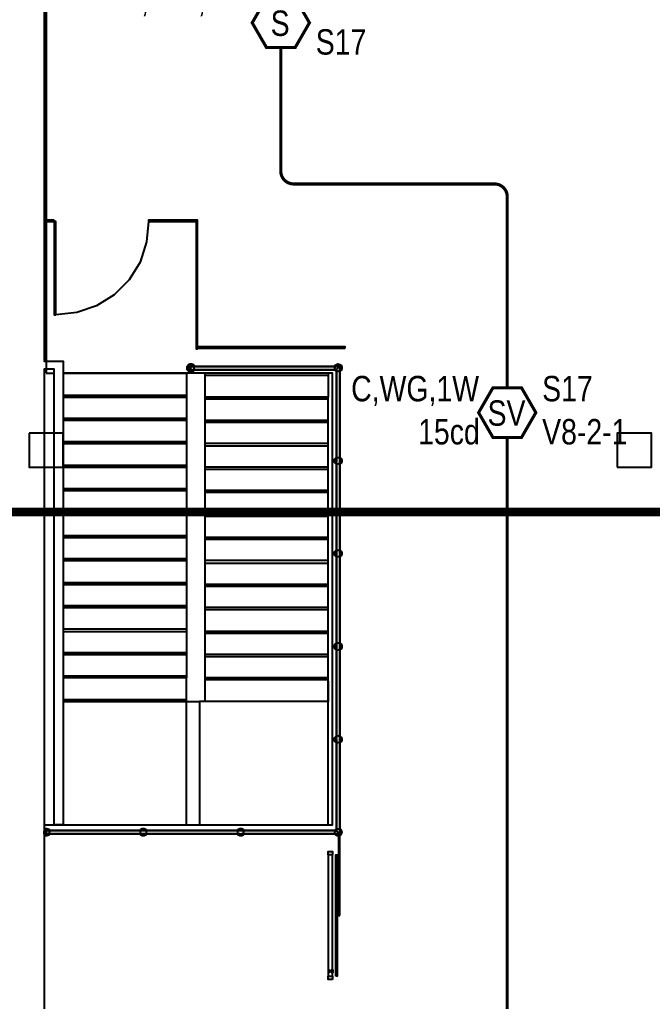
# Model space of a CAD drawing. Header units: inches. Extents: x 9349 to 17082, y 17684 to 25415.
# Drawn here: x 11997.5 to 12295.9, y 20846.1 to 21309.3 of the extents above; entities that cross this region are included whole.
import ezdxf
from ezdxf.enums import TextEntityAlignment as Align

# ---------------------------------------------------------------- set-up
doc = ezdxf.new("R2010")
doc.units = ezdxf.units.IN
doc.header["$LTSCALE"] = 0.25
doc.header["$MEASUREMENT"] = 0
for name, color, linetype in [('BACKGROUND', 8, 'Continuous'), ('CONDUIT', 6, 'Continuous'), ('SPEAKER', 1, 'Continuous'), ('SPEAKER STROBE', 1, 'Continuous')]:
    doc.layers.add(name, color=color, linetype=linetype)
doc.styles.add('Arial', font='arial.ttf', dxfattribs={"width": 0.8})

# ---------------------------------------------------------------- blocks, each defined once
blk = doc.blocks.new('GC-S7')
at = {"layer": 'SPEAKER', "const_width": 1.46}
blk.add_lwpolyline([(13.83, 0.21), (7.08, 11.9), (-6.42, 11.9), (-13.17, 0.21), (-6.42, -11.49), (7.08, -11.49)], close=True, dxfattribs=at)
at = {"layer": 'SPEAKER', "style": 'Arial', "width": 0.8}
blk.add_text('S', height=12, dxfattribs=at).set_placement((0, 0), align=Align.MIDDLE)
for tag, p in [('C', (-14.98, 11.52)), ('1/2W', (-14.65, -8.82))]:
    blk.add_attdef(tag, text='', height=12, dxfattribs=at).set_placement(p, align=Align.MIDDLE_RIGHT)
blk.add_attdef('Speaker_Circuit', text='', height=12, dxfattribs=at).set_placement((16.8, -8.82), align=Align.MIDDLE_LEFT)
blk = doc.blocks.new('GC-S7VM')
at = {"layer": 'SPEAKER STROBE', "const_width": 1.46}
blk.add_lwpolyline([(13.83, 0.21), (7.08, 11.9), (-6.42, 11.9), (-13.17, 0.21), (-6.42, -11.49), (7.08, -11.49)], close=True, dxfattribs=at)
at = {"layer": 'SPEAKER STROBE', "style": 'Arial', "width": 0.8}
blk.add_text('SV', height=12, dxfattribs=at).set_placement((0, 0), align=Align.MIDDLE)
for tag, p in [('C', (-12.95, 11.52)), ('CANDELA', (-12.62, -8.82)), ('1/2W', (-12.62, -29.16))]:
    blk.add_attdef(tag, text='', height=12, dxfattribs=at).set_placement(p, align=Align.MIDDLE_RIGHT)
for tag, p in [('Speaker_Circuit', (16.8, 11.52)), ('Visual_Circuit', (16.8, -8.82))]:
    blk.add_attdef(tag, text='', height=12, dxfattribs=at).set_placement(p, align=Align.MIDDLE_LEFT)

msp = doc.modelspace()

# ---------------------------------------------------------------- linework, layer by layer
at = {"lineweight": 0, "const_width": 4}
msp.add_lwpolyline([(11049.85, 20438.91), (11049.85, 21076.96), (14072.91, 21076.96), (14072.91, 18895.92)], dxfattribs=at)
at = {"layer": 'BACKGROUND', "ltscale": 1.82}
msp.add_lwpolyline([(11631.72, 22097.39), (12010.04, 22097.39), (12010.04, 21142.42)], dxfattribs=at)
at = {"layer": 'BACKGROUND'}
for points in [[(12009.07, 21398.28), (12009.07, 21148.21), (12013.89, 21148.21), (12018.07, 21148.21), (12018.07, 20929.32), (12076.25, 20929.32), (12076.25, 20987.5), (12082.36, 20987.5), (12082.36, 20929.32), (12143.11, 20929.32), (12143.11, 20997.14), (12143.11, 20998.75), (12143.11, 21009.67), (12143.11, 21020.6), (12143.11, 21031.85), (12143.11, 21042.78), (12143.11, 21054.03), (12143.11, 21064.96), (12143.11, 21075.89), (12143.11, 21087.14), (12143.11, 21098.07), (12143.11, 21109.32), (12143.11, 21120.25), (12143.11, 21131.17)], [(12013.89, 21214.1), (12013.89, 21170.07), (12014.54, 21170.07)], [(12014.54, 21170.07), (12014.54, 21214.1)], [(12058.25, 21214.1), (12057.29, 21204.46)], [(12057.29, 21204.46), (12054.39, 21194.82)], [(12054.39, 21194.82), (12049.25, 21186.46)], [(12049.25, 21186.46), (12042.18, 21179.39)], [(12042.18, 21179.39), (12033.82, 21174.25)], [(12033.82, 21174.25), (12024.5, 21171.03)], [(12024.5, 21171.03), (12014.54, 21170.07)], [(12080.11, 21144.03), (12079.47, 21143.39), (12078.82, 21143.07), (12077.86, 21143.07), (12077.22, 21143.39), (12076.57, 21144.03), (12076.57, 21145), (12076.57, 21145.64), (12077.22, 21146.6), (12077.86, 21146.92), (12078.82, 21146.92), (12079.47, 21146.6), (12080.11, 21145.64)], [(12079.79, 21145.96), (12078.82, 21146.28), (12078.18, 21146.6), (12077.22, 21146.28), (12076.89, 21145.32), (12076.89, 21145), (12076.89, 21144.03), (12077.54, 21143.71), (12078.5, 21143.39), (12079.47, 21143.71), (12079.79, 21144.67), (12079.79, 21145), (12079.79, 21145.96), (12078.82, 21146.28), (12078.18, 21146.6), (12077.22, 21146.28), (12076.89, 21145.32), (12076.89, 21145), (12076.89, 21144.03), (12077.54, 21143.71), (12078.5, 21143.39), (12079.47, 21143.71), (12079.47, 21144.35)], [(12146, 21145.64), (12146.32, 21146.28), (12146.97, 21146.6), (12147.61, 21146.92), (12148.57, 21146.6), (12149.22, 21146.28), (12149.54, 21145.32), (12149.54, 21144.67), (12149.22, 21143.71), (12148.57, 21143.39)], [(12146.32, 21145.64), (12146.97, 21146.28), (12146.32, 21145.64), (12146, 21144.67), (12146.64, 21144.03), (12146.97, 21143.71)], [(12146.64, 21144.03), (12147.29, 21143.39), (12147.61, 21143.39), (12148.57, 21143.71), (12149.22, 21144.35), (12149.22, 21145.32), (12148.89, 21145.96), (12148.25, 21146.6), (12147.61, 21146.6), (12146.97, 21146.28), (12147.61, 21146.6), (12148.25, 21146.6), (12148.89, 21145.96), (12149.22, 21145.32), (12149.22, 21144.35), (12148.57, 21143.71)], [(12009.07, 20929.32), (12145.04, 20929.32), (12145.04, 21142.42), (12018.07, 21142.42), (12018.07, 21131.17), (12018.07, 21120.25), (12018.07, 21109.32), (12018.07, 21098.07), (12018.07, 21087.14), (12018.07, 21075.89), (12018.07, 21064.96), (12018.07, 21054.03), (12018.07, 21042.78), (12018.07, 21031.85), (12018.07, 21020.6), (12018.07, 21009.67), (12018.07, 20998.75), (12018.07, 20987.5), (12018.07, 20978.17), (12018.07, 20929.32), (12013.89, 20929.32), (12013.89, 21144.35), (12009.07, 21144.35), (12009.07, 20803.64)], [(12010.04, 21142.42), (12013.89, 21142.42)], [(12018.07, 21142.42), (12076.25, 21142.42), (12076.25, 21131.17), (12076.25, 21120.25), (12076.25, 21109.32), (12076.25, 21098.07), (12076.25, 21087.14), (12076.25, 21075.89), (12076.25, 21064.96), (12076.25, 21054.03), (12076.25, 21042.78), (12076.25, 21031.85), (12076.25, 21020.6), (12076.25, 21009.67), (12076.25, 20998.75), (12018.07, 20998.75)], [(12077.86, 21145.64), (12077.54, 21145.64), (12077.22, 21145), (12077.54, 21144.67), (12077.22, 21145), (12077.54, 21145.64), (12077.86, 21145.64), (12078.18, 21145.96), (12078.5, 21145.96), (12077.86, 21145.96), (12078.5, 21145.96), (12078.82, 21145.96), (12078.5, 21145.96), (12078.82, 21145.64), (12078.5, 21145.96), (12078.18, 21145.96), (12077.86, 21145.64), (12077.54, 21145.64), (12077.22, 21145), (12077.54, 21144.67), (12077.22, 21145), (12077.54, 21145.64), (12077.22, 21145.32), (12077.22, 21145), (12077.54, 21145.64), (12077.86, 21145.64), (12078.18, 21145.96), (12078.5, 21145.96), (12078.82, 21145.64), (12078.5, 21145.96), (12078.18, 21145.96), (12077.86, 21145.64), (12077.54, 21145.64), (12077.22, 21145), (12077.54, 21144.67), (12077.22, 21145), (12077.22, 21144.67), (12077.54, 21144.35), (12077.54, 21144.03)], [(12078.82, 21145.96), (12078.5, 21145.96), (12077.86, 21145.96), (12078.5, 21145.96), (12078.82, 21145.64), (12078.5, 21145.96), (12078.18, 21145.96), (12077.86, 21145.64), (12077.54, 21145.64), (12077.22, 21145), (12077.54, 21145.64), (12077.22, 21145), (12077.22, 21144.67)], [(12077.54, 21144.67), (12077.22, 21145)], [(12077.54, 21144.67), (12077.22, 21145)], [(12077.54, 21144.67), (12077.22, 21145)], [(12077.54, 21145.64), (12077.86, 21145.64), (12078.18, 21145.96), (12078.5, 21145.96), (12078.82, 21145.64), (12078.5, 21145.96)], [(12077.54, 21145.64), (12077.86, 21145.64)], [(12077.54, 21145.64), (12077.86, 21145.64)], [(12077.54, 21144.35), (12077.86, 21144.03)], [(12077.54, 21144.35), (12077.54, 21144.35)], [(12077.54, 21144.35), (12077.86, 21144.03)], [(12077.86, 21144.35), (12077.54, 21144.35)], [(12077.86, 21144.35), (12077.54, 21144.35)], [(12077.86, 21144.35), (12077.54, 21144.35)], [(12077.86, 21144.35), (12077.54, 21144.35)], [(12077.86, 21144.35), (12077.54, 21144.35)], [(12077.86, 21144.35), (12077.54, 21144.35)], [(12077.86, 21144.35), (12077.54, 21144.35)], [(12077.86, 21144.35), (12077.54, 21144.35)], [(12077.86, 21144.35), (12077.54, 21144.35)], [(12077.86, 21144.03), (12078.18, 21144.03)], [(12078.18, 21144.03), (12077.86, 21144.03)], [(12078.18, 21144.03), (12077.86, 21144.03)], [(12078.18, 21144.03), (12077.86, 21144.03)], [(12078.18, 21144.03), (12077.86, 21144.03)], [(12078.18, 21144.03), (12077.86, 21144.03)], [(12078.18, 21145.64), (12078.18, 21145.32), (12078.18, 21145.64), (12078.18, 21145.32), (12078.18, 21145.64), (12078.18, 21145.32), (12078.18, 21145), (12078.18, 21144.67), (12078.18, 21144.35), (12078.18, 21144.03), (12078.5, 21144.03), (12078.82, 21144.03), (12078.18, 21143.71)], [(12146.97, 21145.64), (12078.82, 21145.64), (12078.18, 21145.64), (12078.18, 21145.32), (12078.18, 21145), (12078.18, 21144.67), (12078.18, 21144.35), (12078.18, 21144.67), (12078.18, 21145), (12078.18, 21145.32), (12078.18, 21145), (12078.18, 21144.67), (12078.18, 21144.35), (12078.18, 21144.67), (12078.18, 21145), (12078.18, 21145.32), (12078.18, 21145), (12078.18, 21144.67), (12078.18, 21144.35)], [(12078.18, 21145.64), (12078.18, 21145.64)], [(12078.18, 21145.64), (12078.18, 21145.64)], [(12078.18, 21145.64), (12078.18, 21145.64)], [(12078.18, 21145.32), (12078.18, 21145.32)], [(12078.18, 21145.32), (12078.18, 21145.32)], [(12078.18, 21145.32), (12078.18, 21145.32)], [(12078.18, 21145.32), (12078.18, 21145.32)], [(12078.18, 21145.32), (12078.18, 21145.32)], [(12078.18, 21145.32), (12078.18, 21145.32)], [(12078.18, 21144.67), (12078.18, 21144.67)], [(12078.18, 21144.67), (12078.18, 21144.67)], [(12078.18, 21144.67), (12078.18, 21144.67)], [(12078.18, 21144.67), (12078.18, 21144.67)], [(12078.18, 21144.67), (12078.18, 21144.67)], [(12078.18, 21144.67), (12078.18, 21144.67)], [(12078.18, 21144.35), (12078.18, 21144.35)], [(12078.18, 21144.35), (12078.18, 21144.35)], [(12078.18, 21144.03), (12078.82, 21144.03)], [(12078.18, 21144.03), (12078.82, 21144.03)], [(12078.5, 21144.03), (12078.18, 21144.03)], [(12078.5, 21144.03), (12078.18, 21144.03)], [(12078.5, 21144.03), (12078.18, 21144.03)], [(12078.5, 21144.03), (12078.18, 21144.03)], [(12078.5, 21144.03), (12078.18, 21144.03)], [(12078.82, 21144.03), (12078.5, 21144.03)], [(12078.82, 21144.03), (12078.5, 21144.03)], [(12078.82, 21144.03), (12078.5, 21144.03)], [(12078.82, 21144.03), (12078.5, 21144.03)], [(12078.82, 21144.03), (12078.5, 21144.03)], [(12079.14, 21144.03), (12146.64, 21144.03), (12146.32, 21144.35)], [(12145.04, 20929.32), (12145.04, 20997.14), (12145.04, 21142.42), (12143.11, 21142.42), (12143.11, 21131.17), (12084.93, 21131.17)], [(12143.11, 21142.42), (12084.93, 21142.42), (12084.93, 21131.17), (12084.93, 21120.25), (12143.11, 21120.25)], [(12146.97, 21143.39), (12146.32, 21143.71), (12146, 21144.35)], [(12146.97, 21144.03), (12146.97, 21101.6), (12146.97, 21100.96), (12146.97, 21100.64), (12146.64, 21100.96), (12146.64, 21101.6), (12146.97, 21101.6), (12146.64, 21101.6), (12146.64, 21100.96), (12146.97, 21100.64), (12146.64, 21100.96), (12146.64, 21101.6), (12146.97, 21101.6), (12146.64, 21101.6), (12146.64, 21100.96), (12146.97, 21100.64)], [(12147.29, 21145.96), (12146.97, 21145.96)], [(12147.29, 21145.96), (12146.97, 21145.96)], [(12147.29, 21144.67), (12146.97, 21144.35)], [(12146.97, 21144.35), (12146.97, 21144.35)], [(12146.97, 21144.35), (12146.97, 21144.35)], [(12147.61, 21145.96), (12147.29, 21145.96)], [(12147.61, 21145.96), (12147.29, 21145.96)], [(12147.61, 21145.96), (12147.29, 21145.96)], [(12147.29, 21145.96), (12147.61, 21145.96)], [(12147.29, 21145.96), (12147.61, 21145.96)], [(12147.29, 21145.96), (12147.61, 21145.96)], [(12147.29, 21145.96), (12147.61, 21145.96)], [(12147.29, 21145.96), (12147.61, 21145.96)], [(12147.29, 21145.96), (12147.61, 21145.96)], [(12147.29, 21145.96), (12147.61, 21145.96)], [(12148.57, 21144.67), (12148.57, 21145.32), (12148.57, 21145.64), (12148.57, 21145.32), (12148.57, 21144.67), (12148.57, 21144.35), (12148.57, 21144.67), (12148.57, 21145.32), (12148.57, 21145.64), (12148.57, 21145.32), (12148.57, 21144.67), (12148.57, 21144.35), (12148.57, 21145.32), (12148.57, 21145.64), (12147.29, 21145.64)], [(12147.61, 21144.67), (12147.29, 21144.67)], [(12147.61, 21145.96), (12147.61, 21145.96)], [(12147.93, 21145.96), (12147.61, 21145.96)], [(12147.61, 21145.96), (12148.25, 21145.64)], [(12147.61, 21145.96), (12148.25, 21145.64)], [(12147.61, 21145.96), (12148.25, 21145.64)], [(12147.61, 21145.96), (12148.25, 21145.64)], [(12147.61, 21145.96), (12148.25, 21145.64)], [(12147.61, 21145.96), (12148.25, 21145.64)], [(12147.61, 21145.96), (12148.25, 21145.64)], [(12147.93, 21145.32), (12147.61, 21145)], [(12147.61, 21145), (12147.61, 21144.67)], [(12148.25, 21145.96), (12147.93, 21145.96)], [(12148.25, 21145.64), (12147.93, 21145.96)], [(12148.25, 21145.64), (12147.93, 21145.96)], [(12148.25, 21145.64), (12147.93, 21145.32)], [(12147.93, 21145.32), (12147.93, 21145.32)], [(12148.57, 21145.64), (12148.25, 21145.96)], [(12148.57, 21145.64), (12148.25, 21145.64)], [(12148.25, 21145.64), (12148.25, 21145.64)], [(12148.89, 21144.67), (12148.57, 21145.32), (12148.57, 21145.64), (12148.57, 21145.32), (12148.57, 21144.67), (12148.57, 21145.32), (12148.57, 21144.67), (12148.57, 21145.32), (12148.57, 21145.64), (12148.57, 21145.32), (12148.57, 21144.67), (12148.57, 21145.32), (12148.57, 21144.67), (12148.57, 21145.64), (12148.57, 21144.67), (12148.57, 21144.35), (12148.57, 21144.67), (12148.57, 21144.35), (12148.57, 21144.67), (12148.57, 21144.35)], [(12148.57, 21144.67), (12148.57, 21144.67)], [(12148.57, 21144.67), (12148.57, 21144.67)], [(12148.57, 21144.67), (12148.57, 21144.67)], [(12018.07, 21131.17), (12076.25, 21131.17)], [(12018.07, 21120.25), (12076.25, 21120.25)], [(12084.93, 21120.25), (12084.93, 21109.32), (12084.93, 21098.07), (12084.93, 21087.14), (12084.93, 21075.89), (12084.93, 21064.96), (12084.93, 21054.03), (12084.93, 21042.78), (12084.93, 21031.85), (12084.93, 21020.6), (12084.93, 21009.67), (12084.93, 20998.75), (12084.93, 20987.5)], [(12018.07, 21109.32), (12076.25, 21109.32)], [(12143.11, 21109.32), (12084.93, 21109.32)], [(12146.97, 21099.35), (12146.32, 21100), (12145.68, 21100.64), (12145.68, 21101.6), (12146.32, 21102.25), (12146.97, 21102.89)], [(12146.97, 21102.57), (12146.32, 21101.92), (12146, 21100.96), (12146.64, 21100), (12147.29, 21099.67), (12147.61, 21099.67), (12148.57, 21100), (12149.22, 21100.64), (12149.22, 21101.28), (12148.89, 21102.25), (12148.57, 21102.57)], [(12148.57, 21100), (12149.22, 21100.64), (12149.22, 21101.28), (12148.89, 21102.25), (12148.25, 21102.57), (12147.61, 21102.57), (12146.97, 21102.57), (12146.32, 21101.92), (12146, 21100.96), (12146.64, 21100), (12146.97, 21100)], [(12146.64, 21100.96), (12146.64, 21101.6)], [(12146.64, 21101.6), (12146.97, 21101.6)], [(12146.64, 21100.96), (12146.64, 21101.6)], [(12146.64, 21101.6), (12146.97, 21101.6)], [(12146.97, 21100.64), (12146.64, 21100.96)], [(12146.97, 21100.64), (12146.64, 21100.96)], [(12146.97, 21100.32), (12146.97, 21057.89), (12146.64, 21057.57), (12146.64, 21056.92), (12146.64, 21057.57), (12146.64, 21056.92), (12146.64, 21057.57), (12146.64, 21056.92), (12146.97, 21056.92), (12146.64, 21056.92), (12146.64, 21057.57), (12146.97, 21057.89), (12146.64, 21057.57), (12146.64, 21056.92), (12146.97, 21056.92), (12146.64, 21056.92), (12146.64, 21057.57), (12146.97, 21057.89), (12146.64, 21057.57), (12146.64, 21057.89)], [(12148.57, 21102.89), (12149.22, 21102.25), (12149.54, 21101.6), (12149.54, 21100.64), (12149.22, 21100), (12148.57, 21099.35)], [(12148.89, 21100.96), (12148.57, 21101.6), (12148.57, 21100.96), (12148.57, 21100.64), (12148.57, 21100.96), (12148.57, 21101.6), (12148.57, 21100.96), (12148.57, 21100.64), (12148.57, 21057.89), (12148.57, 21057.57), (12148.57, 21056.92), (12148.57, 21057.57), (12148.57, 21057.89), (12148.57, 21100.64), (12148.57, 21057.89), (12148.89, 21056.92)], [(12148.57, 21100.96), (12148.57, 21101.6)], [(12148.57, 21101.6), (12148.57, 21100.96)], [(12148.57, 21101.6), (12148.57, 21101.6)], [(12148.57, 21101.6), (12148.57, 21100.96)], [(12148.57, 21101.6), (12148.57, 21101.6)], [(12148.57, 21101.6), (12148.57, 21100.96)], [(12148.57, 21101.6), (12148.57, 21101.6)], [(12148.57, 21101.6), (12148.57, 21100.96)], [(12148.57, 21101.6), (12148.57, 21101.6)], [(12148.57, 21101.6), (12148.57, 21101.6)], [(12148.57, 21101.6), (12148.57, 21100.96)], [(12148.57, 21101.6), (12148.57, 21101.6)], [(12148.57, 21101.6), (12148.57, 21100.96)], [(12148.57, 21101.6), (12148.57, 21101.6)], [(12148.57, 21101.6), (12148.57, 21101.6)], [(12148.57, 21101.6), (12148.57, 21100.96)], [(12148.57, 21100.96), (12148.57, 21100.64)], [(12148.57, 21100.96), (12148.57, 21100.64)], [(12148.57, 21100.96), (12148.57, 21100.64)], [(12148.57, 21100.96), (12148.57, 21100.64)], [(12148.57, 21100.96), (12148.57, 21100.64)], [(12148.57, 21100.96), (12148.57, 21100.64)], [(12018.07, 21098.07), (12076.25, 21098.07)], [(12143.11, 21098.07), (12084.93, 21098.07)], [(12018.07, 21087.14), (12076.25, 21087.14)], [(12143.11, 21087.14), (12084.93, 21087.14)], [(12018.07, 21075.89), (12076.25, 21075.89)], [(12143.11, 21075.89), (12084.93, 21075.89)], [(12018.07, 21064.96), (12076.25, 21064.96)], [(12143.11, 21064.96), (12084.93, 21064.96)], [(12146.97, 21055.64), (12146.32, 21056.28), (12145.68, 21056.92), (12145.68, 21057.89), (12146.32, 21058.53), (12146.97, 21059.17)], [(12148.57, 21055.96), (12149.22, 21056.6), (12149.22, 21057.57), (12148.89, 21058.21), (12148.25, 21058.85), (12147.61, 21058.85), (12146.97, 21058.53), (12146.32, 21057.89), (12146, 21057.25), (12146.64, 21056.28), (12146.97, 21055.96)], [(12146.97, 21058.53), (12146.32, 21057.89), (12146, 21057.25), (12146.64, 21056.28), (12147.29, 21055.96), (12147.61, 21055.96), (12148.57, 21055.96), (12149.22, 21056.6), (12149.22, 21057.57), (12148.89, 21058.21), (12148.25, 21058.53)], [(12148.57, 21059.17), (12149.22, 21058.53), (12149.54, 21057.89), (12149.54, 21056.92), (12149.22, 21056.28), (12148.57, 21055.64)], [(12018.07, 21054.03), (12076.25, 21054.03)], [(12143.11, 21054.03), (12084.93, 21054.03)], [(12146.64, 21057.57), (12146.97, 21057.89)], [(12146.64, 21057.57), (12146.64, 21056.92)], [(12146.64, 21056.92), (12146.64, 21057.57)], [(12146.97, 21056.92), (12146.64, 21056.92)], [(12146.97, 21056.92), (12146.64, 21056.92)], [(12146.97, 21056.92), (12146.64, 21056.92)], [(12146.97, 21056.92), (12146.64, 21056.92)], [(12148.57, 21057.25), (12148.57, 21057.89)], [(12148.57, 21057.25), (12148.57, 21057.89)], [(12148.57, 21057.89), (12148.57, 21057.57)], [(12148.57, 21057.89), (12148.57, 21057.57)], [(12148.57, 21057.89), (12148.57, 21057.57)], [(12148.57, 21057.89), (12148.57, 21057.57)], [(12148.57, 21057.89), (12148.57, 21057.57)], [(12148.57, 21057.89), (12148.57, 21057.57)], [(12148.57, 21057.57), (12148.57, 21056.92)], [(12148.57, 21057.57), (12148.57, 21056.92)], [(12148.57, 21057.57), (12148.57, 21056.92)], [(12148.57, 21057.57), (12148.57, 21056.92)], [(12148.57, 21057.57), (12148.57, 21056.92)], [(12148.57, 21057.57), (12148.57, 21056.92)], [(12148.57, 21056.92), (12148.57, 21057.25)], [(12148.57, 21056.92), (12148.57, 21056.92)], [(12148.57, 21056.92), (12148.57, 21056.92)], [(12148.57, 21056.92), (12148.57, 21056.92)], [(12148.57, 21056.92), (12148.57, 21056.92)], [(12148.57, 21056.92), (12148.57, 21056.92)], [(12148.57, 21056.92), (12148.57, 21056.92)], [(12148.57, 21056.92), (12148.57, 21056.92)], [(12148.57, 21056.92), (12148.57, 21056.92)], [(12148.89, 21013.21), (12148.57, 21013.85), (12148.57, 21014.17), (12148.57, 21056.6)], [(12018.07, 21042.78), (12076.25, 21042.78)], [(12143.11, 21042.78), (12084.93, 21042.78)], [(12018.07, 21031.85), (12076.25, 21031.85)], [(12143.11, 21031.85), (12084.93, 21031.85)], [(12018.07, 21020.6), (12076.25, 21020.6)], [(12143.11, 21020.6), (12084.93, 21020.6)], [(12146.97, 21011.92), (12146.32, 21012.25), (12145.68, 21013.21), (12145.68, 21013.85), (12146.32, 21014.82), (12146.97, 21015.14)], [(12148.57, 21012.25), (12149.22, 21012.89), (12149.22, 21013.85), (12148.89, 21014.5), (12148.25, 21015.14), (12147.61, 21015.14), (12146.97, 21014.82), (12146.32, 21014.17), (12146, 21013.21), (12146.64, 21012.57), (12146.97, 21012.25)], [(12146.97, 21014.82), (12146.32, 21014.17), (12146, 21013.21), (12146.64, 21012.57), (12147.29, 21011.92), (12147.61, 21011.92), (12148.57, 21012.25), (12149.22, 21012.89), (12149.22, 21013.85), (12148.89, 21014.5), (12148.57, 21014.82)], [(12146.64, 21013.85), (12146.64, 21013.85)], [(12146.64, 21013.85), (12146.64, 21013.85)], [(12146.64, 21013.85), (12146.64, 21013.85)], [(12146.64, 21013.85), (12146.64, 21012.89)], [(12146.64, 21013.21), (12146.64, 21013.85)], [(12146.64, 21013.21), (12146.64, 21013.85)], [(12146.64, 21013.85), (12146.97, 21013.85)], [(12146.64, 21013.21), (12146.64, 21013.85)], [(12146.64, 21013.85), (12146.97, 21013.85)], [(12146.64, 21013.21), (12146.64, 21013.85)], [(12146.64, 21013.85), (12146.97, 21013.85)], [(12146.64, 21013.21), (12146.64, 21013.85)], [(12146.64, 21013.85), (12146.97, 21013.85)], [(12146.64, 21013.21), (12146.64, 21013.85)], [(12146.64, 21013.85), (12146.97, 21013.85)], [(12146.64, 21013.21), (12146.64, 21013.85)], [(12146.64, 21013.85), (12146.97, 21013.85)], [(12146.97, 21012.89), (12146.64, 21013.21)], [(12146.97, 21012.89), (12146.64, 21013.21)], [(12146.97, 21012.89), (12146.64, 21013.21)], [(12146.97, 21012.89), (12146.64, 21013.21)], [(12146.97, 21012.89), (12146.64, 21013.21)], [(12146.97, 21012.89), (12146.64, 21013.21)], [(12146.97, 21012.89), (12146.64, 21013.21)], [(12146.97, 21012.89), (12146.64, 21013.21)], [(12146.97, 21014.17), (12146.97, 21013.21), (12146.97, 21012.89), (12146.97, 20970.46)], [(12148.57, 21015.14), (12149.22, 21014.82), (12149.54, 21013.85), (12149.54, 21013.21), (12149.22, 21012.25), (12148.57, 21011.92)], [(12148.57, 21014.17), (12148.57, 21013.85)], [(12148.57, 21014.17), (12148.57, 21013.85)], [(12148.57, 21014.17), (12148.57, 21013.85)], [(12148.57, 21014.17), (12148.57, 21013.85)], [(12148.57, 21014.17), (12148.57, 21013.85)], [(12148.57, 21013.85), (12148.57, 21013.21)], [(12148.57, 21013.85), (12148.57, 21013.21)], [(12148.57, 21013.85), (12148.57, 21013.21)], [(12148.57, 21013.85), (12148.57, 21013.21)], [(12148.57, 21013.85), (12148.57, 21013.21)], [(12148.57, 21013.21), (12148.57, 21013.21)], [(12148.57, 21013.21), (12148.57, 21013.21)], [(12148.57, 21013.21), (12148.57, 21013.21)], [(12148.57, 21013.21), (12148.57, 21013.21)], [(12148.57, 21013.21), (12148.57, 21013.21)], [(12148.57, 21013.21), (12148.57, 21013.21)], [(12148.57, 21013.21), (12148.57, 21013.21)], [(12148.57, 21013.21), (12148.57, 21013.21)], [(12148.57, 21013.21), (12148.57, 21013.21)], [(12148.57, 21013.21), (12148.57, 21013.21)], [(12148.57, 21013.21), (12148.57, 21013.21)], [(12018.07, 21009.67), (12076.25, 21009.67)], [(12143.11, 21009.67), (12084.93, 21009.67)], [(12018.07, 20987.5), (12076.25, 20987.5), (12076.25, 20998.75)], [(12143.11, 20998.75), (12084.93, 20998.75)], [(12143.11, 20997.14), (12143.11, 20987.5), (12084.93, 20987.5), (12082.36, 20987.5)], [(12146.97, 20967.89), (12146.32, 20968.53), (12145.68, 20969.17), (12145.68, 20970.14), (12146.32, 20970.78), (12146.97, 20971.42)], [(12148.57, 20968.53), (12149.22, 20969.17), (12149.22, 20969.82), (12148.89, 20970.78), (12148.25, 20971.1), (12147.61, 20971.42), (12146.97, 20971.1), (12146.32, 20970.46), (12146, 20969.5), (12146.64, 20968.85), (12146.97, 20968.53)], [(12146.97, 20971.1), (12146.32, 20970.46), (12146, 20969.5), (12146.64, 20968.85), (12147.29, 20968.21), (12147.61, 20968.21), (12148.57, 20968.53), (12149.22, 20969.17), (12149.22, 20969.82), (12148.89, 20970.78), (12148.57, 20971.1)], [(12148.57, 20971.42), (12149.22, 20970.78), (12149.54, 20970.14), (12149.54, 20969.17), (12149.22, 20968.53), (12148.57, 20967.89)], [(12101.97, 20926.75), (12101.32, 20926.75), (12101.97, 20926.75), (12102.29, 20926.75), (12101.97, 20926.75), (12102.29, 20926.75), (12101.97, 20926.75), (12101.32, 20926.75), (12101.97, 20927.07), (12102.29, 20926.75), (12101.97, 20927.07), (12101.32, 20926.75), (12101.97, 20927.07), (12102.29, 20926.75), (12146.97, 20926.75), (12146.97, 20969.17), (12146.64, 20969.5), (12146.64, 20970.14), (12146.64, 20969.82), (12146.64, 20969.17), (12146.64, 20969.82)], [(12146.64, 20969.5), (12146.64, 20970.14)], [(12146.64, 20970.14), (12146.97, 20970.14)], [(12146.64, 20969.5), (12146.64, 20970.14)], [(12146.64, 20970.14), (12146.97, 20970.14)], [(12146.64, 20970.14), (12146.97, 20970.14)], [(12146.64, 20969.5), (12146.64, 20970.14)], [(12146.64, 20970.14), (12146.97, 20970.14)], [(12146.64, 20970.14), (12146.97, 20970.14)], [(12146.64, 20969.5), (12146.64, 20970.14)], [(12146.64, 20970.14), (12146.97, 20970.14)], [(12146.64, 20970.14), (12146.97, 20970.14)], [(12146.64, 20969.5), (12146.64, 20970.14)], [(12146.64, 20970.14), (12146.97, 20970.14)], [(12146.97, 20969.17), (12146.64, 20969.5)], [(12146.97, 20969.17), (12146.64, 20969.5)], [(12146.97, 20969.17), (12146.64, 20969.5)], [(12146.97, 20969.17), (12146.64, 20969.5)], [(12146.97, 20969.17), (12146.64, 20969.5)], [(12146.97, 20970.14), (12146.97, 20969.5)], [(12146.97, 20970.14), (12146.97, 20969.5)], [(12146.97, 20970.14), (12146.97, 20969.5)], [(12146.97, 20969.5), (12146.97, 20969.17)], [(12146.97, 20969.5), (12146.97, 20969.17)], [(12146.97, 20969.5), (12146.97, 20969.17)], [(12146.97, 20969.17), (12146.97, 20926.75)], [(12146.97, 20969.17), (12146.97, 20926.75)], [(12148.89, 20969.5), (12148.57, 20970.14), (12148.57, 20969.5), (12148.57, 20969.17), (12148.57, 20969.5), (12148.57, 20970.14), (12148.57, 20969.5), (12148.57, 20969.17), (12148.57, 20926.42), (12148.57, 20969.17), (12148.57, 20926.42), (12148.57, 20926.75), (12148.57, 20926.42)], [(12148.57, 20969.5), (12148.57, 20970.14)], [(12148.57, 20970.14), (12148.57, 20969.5)], [(12148.57, 20970.14), (12148.57, 20970.14)], [(12148.57, 20970.14), (12148.57, 20969.5)], [(12148.57, 20970.14), (12148.57, 20970.14)], [(12148.57, 20970.14), (12148.57, 20969.5)], [(12148.57, 20970.14), (12148.57, 20970.14)], [(12148.57, 20970.14), (12148.57, 20969.5)], [(12148.57, 20970.14), (12148.57, 20970.14)], [(12148.57, 20970.14), (12148.57, 20970.14)], [(12148.57, 20970.14), (12148.57, 20969.5)], [(12148.57, 20970.14), (12148.57, 20970.14)], [(12148.57, 20970.14), (12148.57, 20969.5)], [(12148.57, 20970.14), (12148.57, 20970.14)], [(12148.57, 20970.14), (12148.57, 20970.14)], [(12148.57, 20970.14), (12148.57, 20969.5)], [(12148.57, 20969.5), (12148.57, 20969.17)], [(12148.57, 20969.5), (12148.57, 20969.17)], [(12148.57, 20969.5), (12148.57, 20969.17)], [(12148.57, 20969.5), (12148.57, 20969.17)], [(12148.57, 20969.5), (12148.57, 20969.17)], [(12148.57, 20969.5), (12148.57, 20969.17)], [(12076.25, 20929.32), (12082.36, 20929.32)], [(12009.07, 20927.39), (12009.72, 20927.71), (12010.36, 20927.71), (12011.32, 20927.39), (12011.64, 20926.75)], [(12011.32, 20926.75), (12010.68, 20927.39), (12009.72, 20927.39), (12009.07, 20927.07), (12009.72, 20927.39), (12010.68, 20927.39), (12011.32, 20926.75), (12011.64, 20925.78), (12011.32, 20925.46), (12011, 20924.82), (12010.36, 20924.5), (12009.39, 20924.5), (12009.07, 20924.82), (12009.39, 20924.5), (12010.36, 20924.5), (12011, 20924.82), (12011.32, 20925.14)], [(12010.36, 20925.14), (12010.36, 20924.82), (12009.72, 20924.82), (12010.36, 20924.82), (12010.36, 20925.14), (12010.36, 20924.82), (12009.72, 20924.82), (12009.39, 20925.14), (12009.07, 20925.46), (12009.07, 20925.78), (12009.07, 20926.42), (12009.39, 20926.75), (12009.07, 20926.42), (12009.39, 20926.75), (12009.72, 20926.75), (12010.36, 20926.75), (12010.36, 20927.07), (12009.72, 20927.07)], [(12010.36, 20927.07), (12009.39, 20926.75), (12009.07, 20926.42)], [(12009.39, 20925.14), (12009.07, 20925.46), (12009.07, 20925.78), (12009.07, 20926.42), (12009.39, 20926.75), (12010.04, 20927.07)], [(12010.04, 20926.42), (12010.04, 20926.1), (12010.04, 20925.78), (12010.04, 20926.1), (12010.04, 20926.42), (12010.04, 20926.1), (12010.04, 20925.78), (12010.04, 20925.46), (12010.04, 20925.78), (12010.04, 20925.46), (12010.04, 20925.14), (12010.36, 20925.14), (12010.36, 20924.82), (12009.72, 20924.82), (12009.39, 20925.14), (12009.07, 20925.46), (12009.07, 20925.78), (12009.07, 20926.42), (12009.39, 20926.75), (12009.72, 20926.75), (12010.36, 20926.75), (12009.72, 20926.75), (12009.39, 20926.75), (12009.07, 20926.42), (12009.07, 20925.78), (12009.07, 20925.46), (12009.39, 20925.14), (12009.07, 20925.14), (12009.07, 20925.46), (12009.07, 20925.78), (12009.07, 20925.46), (12009.07, 20925.14), (12009.39, 20925.14), (12009.72, 20924.82), (12010.36, 20924.82), (12009.72, 20924.82), (12010.36, 20924.82), (12010.36, 20925.14), (12010.36, 20924.82), (12009.72, 20924.82), (12009.39, 20925.14), (12009.07, 20925.46), (12009.07, 20925.78), (12009.07, 20926.42), (12009.07, 20925.78), (12009.07, 20925.46), (12009.39, 20925.14), (12009.72, 20924.82)], [(12009.39, 20926.75), (12009.07, 20926.42)], [(12009.07, 20926.42), (12009.39, 20926.75)], [(12009.07, 20926.42), (12009.39, 20926.75)], [(12009.07, 20925.78), (12009.07, 20926.42)], [(12009.07, 20925.78), (12009.07, 20926.42)], [(12009.07, 20925.78), (12009.07, 20926.42)], [(12009.07, 20925.46), (12009.07, 20925.78)], [(12009.07, 20925.46), (12009.07, 20925.78)], [(12009.07, 20925.46), (12009.07, 20925.78)], [(12009.39, 20925.14), (12009.07, 20925.46)], [(12009.39, 20925.14), (12009.07, 20925.46)], [(12009.39, 20925.14), (12009.07, 20925.46)], [(12009.07, 20925.14), (12009.39, 20925.14)], [(12011.64, 20925.14), (12011.32, 20924.5), (12010.36, 20924.17), (12009.72, 20924.17), (12009.07, 20924.5)], [(12010.04, 20927.07), (12009.39, 20926.75)], [(12009.39, 20926.75), (12009.72, 20926.75), (12010.36, 20926.75)], [(12009.39, 20926.75), (12009.72, 20926.75)], [(12009.39, 20926.75), (12009.72, 20926.75)], [(12009.39, 20925.14), (12009.72, 20924.82)], [(12009.39, 20925.14), (12009.72, 20924.82)], [(12009.72, 20924.82), (12009.39, 20925.14)], [(12009.72, 20924.82), (12009.39, 20925.14)], [(12009.72, 20924.82), (12009.39, 20925.14)], [(12009.72, 20924.82), (12009.39, 20925.14)], [(12009.72, 20926.75), (12010.36, 20926.75)], [(12009.72, 20926.75), (12010.36, 20926.75)], [(12009.72, 20924.82), (12010.36, 20924.82)], [(12009.72, 20924.82), (12010.36, 20924.82)], [(12010.36, 20924.82), (12009.72, 20924.82)], [(12010.36, 20924.82), (12009.72, 20924.82)], [(12010.36, 20926.75), (12010.04, 20927.07)], [(12010.36, 20926.75), (12010.04, 20926.75)], [(12010.04, 20926.42), (12010.04, 20926.75)], [(12010.04, 20926.75), (12010.04, 20926.75)], [(12010.04, 20926.75), (12010.04, 20926.75)], [(12010.04, 20926.42), (12010.04, 20926.42)], [(12010.04, 20926.42), (12010.04, 20926.42)], [(12010.04, 20926.42), (12010.04, 20926.42)], [(12010.04, 20926.42), (12010.04, 20926.1)], [(12010.04, 20926.42), (12010.04, 20926.42)], [(12010.04, 20926.42), (12010.04, 20926.42)], [(12010.04, 20926.42), (12010.04, 20926.42)], [(12010.04, 20926.1), (12010.04, 20925.78)], [(12010.04, 20925.78), (12010.04, 20925.78)], [(12010.04, 20925.78), (12010.04, 20925.78)], [(12010.04, 20925.78), (12010.04, 20925.78)], [(12010.04, 20925.46), (12010.04, 20925.78)], [(12010.04, 20925.78), (12010.04, 20925.78)], [(12010.04, 20925.78), (12010.04, 20925.78)], [(12010.04, 20925.78), (12010.04, 20925.46)], [(12010.04, 20925.46), (12010.04, 20925.78)], [(12010.04, 20925.78), (12010.04, 20925.78)], [(12010.04, 20925.46), (12010.04, 20925.46)], [(12010.04, 20925.46), (12010.04, 20925.46)], [(12010.04, 20925.46), (12010.04, 20925.46)], [(12010.04, 20925.46), (12010.04, 20925.46)], [(12010.04, 20925.46), (12010.04, 20925.46)], [(12010.04, 20925.46), (12010.04, 20925.46)], [(12010.04, 20925.14), (12010.04, 20925.14)], [(12010.04, 20925.14), (12010.04, 20925.14)], [(12010.36, 20926.75), (12010.36, 20926.75)], [(12010.36, 20926.75), (12010.36, 20926.75)], [(12010.36, 20926.75), (12010.36, 20926.75)], [(12010.36, 20926.75), (12010.36, 20926.75)], [(12010.36, 20926.75), (12010.36, 20926.75)], [(12010.36, 20926.75), (12010.36, 20926.75)], [(12010.36, 20926.75), (12010.36, 20926.75)], [(12010.36, 20926.75), (12010.36, 20926.75)], [(12010.36, 20925.14), (12010.36, 20925.14)], [(12010.36, 20925.14), (12010.36, 20924.82)], [(12010.36, 20925.14), (12010.36, 20924.82)], [(12055.36, 20927.07), (12056, 20927.07), (12055.68, 20926.75), (12056.32, 20926.75), (12055.68, 20926.75), (12055.36, 20926.75), (12010.68, 20926.75)], [(12010.68, 20925.14), (12055.36, 20925.14)], [(12054.07, 20926.75), (12054.72, 20927.39), (12055.36, 20927.71), (12056.32, 20927.71), (12056.97, 20927.39), (12057.61, 20926.75)], [(12057.61, 20925.14), (12056.97, 20924.5), (12056.32, 20924.17), (12055.36, 20924.17), (12054.72, 20924.5), (12054.07, 20925.14)], [(12057.29, 20926.75), (12056.64, 20927.39), (12055.68, 20927.39), (12054.72, 20927.07), (12054.39, 20926.42), (12054.39, 20925.78), (12054.72, 20925.14), (12055.36, 20924.5), (12056, 20924.5), (12056.97, 20924.82), (12057.29, 20925.14)], [(12054.72, 20925.14), (12055.36, 20924.5), (12056, 20924.5), (12056.97, 20924.82), (12057.29, 20925.46), (12057.29, 20925.78), (12057.29, 20926.75), (12056.64, 20927.39), (12055.68, 20927.39), (12054.72, 20927.07), (12054.72, 20926.75)], [(12056.32, 20926.75), (12056, 20927.07), (12055.36, 20926.75)], [(12055.36, 20926.75), (12055.68, 20926.75)], [(12055.36, 20926.75), (12055.68, 20926.75)], [(12055.36, 20926.75), (12055.68, 20926.75)], [(12055.36, 20926.75), (12055.68, 20926.75)], [(12055.36, 20926.75), (12055.68, 20926.75)], [(12055.36, 20926.75), (12055.68, 20926.75)], [(12055.36, 20926.75), (12055.68, 20926.75)], [(12055.36, 20926.75), (12055.68, 20926.75)], [(12055.36, 20925.14), (12055.68, 20924.82)], [(12055.68, 20924.82), (12055.36, 20925.14)], [(12055.68, 20924.82), (12055.36, 20925.14)], [(12055.68, 20924.82), (12055.36, 20925.14)], [(12055.68, 20924.82), (12055.36, 20925.14)], [(12055.68, 20924.82), (12055.36, 20925.14)], [(12055.68, 20924.82), (12055.36, 20925.14)], [(12055.68, 20926.75), (12056.32, 20926.75)], [(12055.68, 20926.75), (12056.32, 20926.75)], [(12055.68, 20926.75), (12056.32, 20926.75)], [(12055.68, 20926.75), (12056.32, 20926.75)], [(12055.68, 20926.75), (12056.32, 20926.75)], [(12055.68, 20926.75), (12056.32, 20926.75)], [(12055.68, 20926.75), (12056.32, 20926.75)], [(12055.68, 20926.75), (12056.32, 20926.75)], [(12055.68, 20924.82), (12056.32, 20924.82)], [(12055.68, 20924.82), (12056.32, 20924.82)], [(12056.32, 20924.82), (12055.68, 20924.82)], [(12056.32, 20924.82), (12055.68, 20924.82)], [(12056.32, 20924.82), (12055.68, 20924.82)], [(12056.32, 20924.82), (12055.68, 20924.82)], [(12056.32, 20924.82), (12055.68, 20924.82)], [(12056.32, 20924.82), (12055.68, 20924.82)], [(12056.32, 20924.82), (12055.68, 20924.82)], [(12056.32, 20924.82), (12055.68, 20924.82)], [(12056.32, 20926.75), (12056.32, 20926.75)], [(12056.32, 20926.75), (12056.32, 20926.75)], [(12056.32, 20926.75), (12056.32, 20926.75)], [(12056.32, 20926.75), (12056.32, 20926.75)], [(12056.32, 20926.75), (12056.32, 20926.75)], [(12056.32, 20926.75), (12056.32, 20926.75)], [(12056.32, 20926.75), (12056.32, 20926.75)], [(12056.32, 20926.75), (12056.32, 20926.75)], [(12056.32, 20925.14), (12056.32, 20924.82)], [(12056.32, 20925.14), (12056.32, 20924.82)], [(12056.32, 20925.14), (12056.32, 20924.82)], [(12056.32, 20925.14), (12056.32, 20924.82)], [(12056.32, 20925.14), (12056.32, 20924.82)], [(12056.32, 20925.14), (12056.32, 20924.82)], [(12056.32, 20925.14), (12056.32, 20924.82)], [(12056.32, 20925.14), (12056.32, 20924.82)], [(12100.04, 20926.75), (12100.68, 20927.39), (12101.32, 20927.71), (12102.29, 20927.71), (12102.93, 20927.39), (12103.57, 20926.75)], [(12103.57, 20925.14), (12102.93, 20924.5), (12102.29, 20924.17), (12101.32, 20924.17), (12100.68, 20924.5), (12100.04, 20925.14)], [(12102.93, 20926.75), (12102.29, 20927.39), (12101.64, 20927.39), (12100.68, 20927.07), (12100.36, 20926.42), (12100.36, 20925.78), (12100.36, 20925.14), (12101, 20924.5), (12101.97, 20924.5), (12102.93, 20924.82), (12102.93, 20925.14)], [(12100.36, 20925.14), (12101, 20924.5), (12101.97, 20924.5), (12102.93, 20924.82), (12103.25, 20925.46), (12103.25, 20925.78), (12102.93, 20926.75), (12102.29, 20927.39), (12101.64, 20927.39), (12100.68, 20927.07), (12100.36, 20926.75)], [(12101.32, 20926.75), (12101.97, 20926.75), (12102.29, 20926.75), (12101.97, 20926.75), (12101.32, 20926.75), (12101.97, 20926.75), (12102.29, 20926.75), (12101.97, 20926.75), (12101.32, 20926.75), (12101.97, 20926.75), (12101.32, 20926.75), (12101.97, 20927.07), (12101.32, 20927.07)], [(12101.32, 20926.75), (12101.32, 20926.75)], [(12101.32, 20926.75), (12101.32, 20926.75)], [(12101.32, 20926.75), (12101.32, 20926.75)], [(12101.32, 20926.75), (12101.32, 20926.75)], [(12101.32, 20926.75), (12101.32, 20926.75)], [(12101.32, 20926.75), (12101.32, 20926.75)], [(12101.32, 20926.75), (12101.32, 20926.75)], [(12101.32, 20926.75), (12101.32, 20926.75)], [(12101.32, 20925.14), (12101.97, 20925.14)], [(12101.32, 20925.14), (12101.97, 20925.14)], [(12101.32, 20925.14), (12101.97, 20925.14)], [(12101.32, 20925.14), (12101.64, 20924.82)], [(12101.32, 20925.14), (12101.64, 20924.82)], [(12101.32, 20925.14), (12101.64, 20924.82)], [(12101.32, 20924.82), (12101.32, 20925.14)], [(12101.32, 20924.82), (12101.32, 20925.14)], [(12101.32, 20924.82), (12101.32, 20925.14)], [(12101.32, 20924.82), (12101.32, 20925.14)], [(12101.32, 20924.82), (12101.32, 20925.14)], [(12101.32, 20924.82), (12101.32, 20925.14)], [(12101.97, 20924.82), (12101.32, 20924.82)], [(12101.97, 20924.82), (12101.32, 20924.82)], [(12101.97, 20924.82), (12101.32, 20924.82)], [(12101.64, 20924.82), (12102.29, 20924.82)], [(12101.64, 20924.82), (12101.97, 20924.82)], [(12101.64, 20924.82), (12102.29, 20924.82)], [(12101.64, 20924.82), (12102.29, 20924.82)], [(12101.64, 20924.82), (12102.29, 20924.82)], [(12102.29, 20925.14), (12101.97, 20924.82)], [(12102.29, 20925.14), (12101.97, 20924.82)], [(12102.29, 20925.14), (12101.97, 20924.82)], [(12102.29, 20925.14), (12101.97, 20924.82)], [(12146.97, 20926.75), (12102.29, 20926.75)], [(12146.97, 20926.75), (12102.29, 20926.75)], [(12148.57, 20927.71), (12148.89, 20927.39), (12149.22, 20926.75), (12149.54, 20925.78), (12149.22, 20925.14), (12148.89, 20924.5), (12147.93, 20924.17), (12147.29, 20924.17), (12146.64, 20924.5), (12146, 20925.14)], [(12146, 20926.75), (12146.64, 20927.39), (12146.97, 20927.71)], [(12146.32, 20925.14), (12146.97, 20924.5), (12147.93, 20924.5), (12148.57, 20924.82), (12149.22, 20925.46), (12149.22, 20925.78), (12148.89, 20926.75), (12148.25, 20927.39), (12147.29, 20927.39), (12146.64, 20927.07), (12146.32, 20926.42), (12146, 20925.78), (12146.32, 20925.14), (12146.97, 20924.5), (12147.93, 20924.5), (12148.57, 20924.82), (12149.22, 20925.46), (12149.22, 20925.78), (12148.89, 20926.75), (12148.57, 20927.07)], [(12146.97, 20927.07), (12146.64, 20927.07), (12146.32, 20926.75)], [(12147.93, 20925.14), (12148.25, 20925.14), (12148.25, 20925.46), (12147.93, 20925.46), (12147.93, 20925.78), (12147.61, 20925.78), (12147.61, 20926.1), (12147.29, 20926.42), (12146.97, 20926.42), (12146.97, 20926.75)], [(12146.97, 20926.75), (12146.97, 20926.75)], [(12148.25, 20924.82), (12147.29, 20924.82), (12147.29, 20925.14), (12147.29, 20924.82), (12147.93, 20924.82), (12148.25, 20925.14), (12147.93, 20924.82), (12147.29, 20924.82), (12147.29, 20925.14), (12147.61, 20924.82), (12148.25, 20924.82), (12147.61, 20924.82)], [(12147.29, 20924.82), (12147.29, 20925.14)], [(12147.29, 20924.82), (12147.29, 20925.14)], [(12147.29, 20924.82), (12147.29, 20925.14)], [(12147.93, 20924.82), (12147.29, 20924.82)], [(12147.93, 20924.82), (12147.29, 20924.82)], [(12147.93, 20924.82), (12147.29, 20924.82)], [(12148.25, 20925.14), (12147.93, 20924.82)], [(12148.25, 20925.14), (12147.93, 20924.82)], [(12148.25, 20925.14), (12147.93, 20924.82)], [(12148.25, 20925.14), (12147.93, 20924.82)], [(12148.25, 20925.14), (12147.93, 20924.82)], [(12148.25, 20925.14), (12147.93, 20924.82)], [(12148.25, 20925.14), (12148.25, 20925.14)], [(12148.57, 20926.1), (12148.57, 20925.78)], [(12148.57, 20926.1), (12148.57, 20925.78)], [(12148.57, 20926.1), (12148.57, 20925.78)], [(12148.57, 20926.1), (12148.57, 20925.78)], [(12148.57, 20926.1), (12148.57, 20925.78)], [(12148.57, 20926.1), (12148.57, 20925.78)], [(12148.57, 20925.78), (12148.57, 20925.46)], [(12148.57, 20925.78), (12148.57, 20925.46)], [(12148.57, 20925.78), (12148.57, 20925.46)], [(12148.57, 20925.78), (12148.57, 20925.46)], [(12148.57, 20925.78), (12148.57, 20925.46)], [(12148.57, 20925.46), (12148.57, 20925.46)], [(12148.57, 20925.14), (12148.57, 20925.46)], [(12148.57, 20925.14), (12148.57, 20925.46)], [(12147.29, 20906.5), (12147.29, 20864.39)], [(12143.11, 20860.85), (12143.11, 20860.53), (12143.11, 20860.21), (12143.11, 20859.89), (12143.75, 20859.89), (12143.75, 20860.21), (12143.75, 20860.53), (12143.75, 20860.85), (12143.75, 20860.53), (12143.75, 20860.21), (12143.75, 20859.89)], [(12143.75, 20860.85), (12143.11, 20860.85), (12143.11, 20860.53), (12143.11, 20860.21), (12143.11, 20859.89)], [(12143.11, 20860.85), (12143.11, 20860.85)], [(12143.11, 20860.85), (12143.11, 20860.85)], [(12143.11, 20860.85), (12143.11, 20860.85)], [(12143.11, 20860.85), (12143.11, 20860.85)], [(12143.11, 20860.85), (12143.11, 20860.85)], [(12143.11, 20860.85), (12143.11, 20860.85)], [(12143.11, 20860.85), (12143.11, 20860.85)], [(12143.11, 20860.85), (12143.11, 20860.85)], [(12143.11, 20860.53), (12143.11, 20860.53)], [(12143.11, 20860.53), (12143.11, 20860.53)], [(12143.11, 20860.21), (12143.11, 20860.21)], [(12143.11, 20860.21), (12143.11, 20860.21)], [(12143.11, 20860.21), (12143.11, 20860.21)], [(12143.11, 20860.21), (12143.11, 20860.21)], [(12143.11, 20859.89), (12143.11, 20859.89)], [(12143.11, 20859.89), (12143.11, 20859.89)], [(12143.11, 20859.89), (12143.11, 20859.89)], [(12143.11, 20859.89), (12143.11, 20859.89)], [(12143.75, 20860.85), (12143.75, 20860.85)], [(12143.75, 20860.85), (12143.75, 20860.85)], [(12143.75, 20860.85), (12143.75, 20860.85)], [(12143.75, 20860.85), (12143.75, 20860.85)], [(12143.75, 20860.85), (12143.75, 20860.85)], [(12143.75, 20860.85), (12143.75, 20860.85)], [(12143.75, 20860.85), (12143.75, 20860.85)], [(12143.75, 20860.85), (12143.75, 20860.85)], [(12143.75, 20860.53), (12143.75, 20860.53)], [(12143.75, 20860.53), (12143.75, 20860.53)], [(12143.75, 20860.21), (12143.75, 20860.21)], [(12143.75, 20860.21), (12143.75, 20860.21)], [(12143.75, 20860.21), (12143.75, 20860.21)], [(12143.75, 20860.21), (12143.75, 20860.21)], [(12143.75, 20859.89), (12143.75, 20859.89)], [(12143.75, 20859.89), (12143.75, 20859.89)], [(12143.75, 20859.89), (12143.75, 20859.89)], [(12143.75, 20859.89), (12143.75, 20859.89)], [(12144.39, 20859.89), (12144.39, 20860.21), (12144.39, 20860.53), (12144.39, 20860.85), (12144.39, 20860.53), (12144.39, 20860.21), (12144.39, 20859.89), (12145.36, 20859.89), (12145.36, 20860.21), (12145.36, 20860.53), (12145.36, 20860.85)], [(12145.36, 20859.89), (12145.36, 20860.21), (12145.36, 20860.53), (12145.36, 20860.85), (12144.39, 20860.85)], [(12144.39, 20860.85), (12144.39, 20860.85)], [(12144.39, 20860.85), (12144.39, 20860.85)], [(12144.39, 20860.85), (12144.39, 20860.85)], [(12144.39, 20860.85), (12144.39, 20860.85)], [(12144.39, 20860.85), (12144.39, 20860.85)], [(12144.39, 20860.85), (12144.39, 20860.85)], [(12144.39, 20860.85), (12144.39, 20860.85)], [(12144.39, 20860.85), (12144.39, 20860.85)], [(12144.39, 20860.53), (12144.39, 20860.53)], [(12144.39, 20860.53), (12144.39, 20860.53)], [(12144.39, 20860.21), (12144.39, 20860.21)], [(12144.39, 20860.21), (12144.39, 20860.21)], [(12144.39, 20860.21), (12144.39, 20860.21)], [(12144.39, 20860.21), (12144.39, 20860.21)], [(12144.39, 20859.89), (12144.39, 20859.89)], [(12144.39, 20859.89), (12144.39, 20859.89)], [(12144.39, 20859.89), (12144.39, 20859.89)], [(12144.39, 20859.89), (12144.39, 20859.89)], [(12145.36, 20860.85), (12145.36, 20860.85)], [(12145.36, 20860.85), (12145.36, 20860.85)], [(12145.36, 20860.85), (12145.36, 20860.85)], [(12145.36, 20860.85), (12145.36, 20860.85)], [(12145.36, 20860.85), (12145.36, 20860.85)], [(12145.36, 20860.85), (12145.36, 20860.85)], [(12145.36, 20860.85), (12145.36, 20860.85)], [(12145.36, 20860.85), (12145.36, 20860.85)], [(12145.36, 20860.53), (12145.36, 20860.53)], [(12145.36, 20860.53), (12145.36, 20860.53)], [(12145.36, 20860.21), (12145.36, 20860.21)], [(12145.36, 20860.21), (12145.36, 20860.21)], [(12145.36, 20860.21), (12145.36, 20860.21)], [(12145.36, 20860.21), (12145.36, 20860.21)], [(12145.36, 20859.89), (12145.36, 20859.89)], [(12145.36, 20859.89), (12145.36, 20859.89)], [(12145.36, 20859.89), (12145.36, 20859.89)], [(12145.36, 20859.89), (12145.36, 20859.89)]]:
    msp.add_lwpolyline(points, dxfattribs=at)
for points in [[(12013.89, 21214.75), (12010.04, 21214.75), (12010.04, 21214.1), (12013.89, 21214.1)], [(12013.89, 21214.1), (12014.54, 21214.1)], [(12151.14, 21154.32), (12151.14, 21154.96), (12081.39, 21154.96), (12081.39, 21214.1), (12081.39, 21214.75), (12058.25, 21214.75), (12058.25, 21214.1), (12080.75, 21214.1), (12080.75, 21154), (12081.39, 21154), (12081.39, 21154.32)], [(12077.22, 21145.32), (12077.54, 21145.64), (12077.22, 21145.64)], [(12077.54, 21144.67), (12077.22, 21145), (12077.22, 21145.32), (12077.54, 21145.64), (12077.22, 21145.32), (12077.22, 21145)], [(12077.86, 21144.03), (12077.54, 21144.35)], [(12077.86, 21145.96), (12078.5, 21145.96)], [(12078.18, 21145.96), (12077.86, 21145.64), (12078.18, 21145.96), (12078.5, 21145.96)], [(12078.5, 21144.03), (12078.82, 21144.03), (12078.5, 21144.03), (12078.18, 21144.03), (12077.86, 21144.03), (12078.18, 21144.03), (12078.5, 21144.03), (12077.86, 21144.03), (12078.18, 21144.03)], [(12078.5, 21144.03), (12078.18, 21144.03), (12077.86, 21144.03), (12078.18, 21144.03), (12078.82, 21144.03)], [(12078.18, 21145.64), (12078.82, 21145.64), (12146.97, 21145.64), (12078.82, 21145.64)], [(12078.82, 21144.03), (12078.5, 21144.03), (12078.18, 21144.03), (12078.5, 21144.03)], [(12146.64, 21144.03), (12079.14, 21144.03)], [(12146.97, 21100.64), (12146.97, 21100.96), (12146.97, 21101.6), (12146.97, 21144.03), (12146.97, 21101.6), (12146.97, 21100.96)], [(12147.61, 21145.96), (12147.29, 21145.96), (12147.61, 21145.96), (12148.25, 21145.64), (12147.93, 21145.96)], [(12147.29, 21145.64), (12148.57, 21145.64), (12148.57, 21145.32), (12148.57, 21144.35), (12148.57, 21145.32), (12148.57, 21145.64)], [(12148.25, 21145.64), (12148.25, 21145.96), (12147.61, 21145.96)], [(12002, 21114.14), (12002, 21098.07), (12018.07, 21098.07), (12018.07, 21114.14)], [(12279.39, 21098.07), (12295.47, 21098.07), (12295.47, 21114.14), (12279.39, 21114.14)], [(12146.64, 21101.6), (12146.64, 21100.96), (12146.64, 21101.28), (12146.64, 21100.64), (12146.64, 21101.28)], [(12146.64, 21100.64), (12146.64, 21101.28), (12146.64, 21101.6), (12146.64, 21101.28)], [(12146.97, 21101.6), (12146.64, 21101.6), (12146.64, 21100.96), (12146.97, 21100.64), (12146.64, 21100.96), (12146.64, 21101.6)], [(12146.97, 21057.89), (12146.97, 21100.32)], [(12148.57, 21100.96), (12148.57, 21100.64), (12148.57, 21100.96), (12148.57, 21101.6)], [(12146.64, 21057.57), (12146.64, 21057.89), (12146.64, 21057.57), (12146.64, 21056.92)], [(12146.64, 21057.57), (12146.64, 21056.92), (12146.64, 21057.57), (12146.97, 21057.89)], [(12148.57, 21057.25), (12148.57, 21056.92), (12148.57, 21057.57), (12148.57, 21057.89)], [(12148.57, 21056.92), (12148.57, 21057.57), (12148.57, 21057.89), (12148.57, 21057.57)], [(12148.57, 21056.92), (12148.57, 21057.25), (12148.57, 21057.57)], [(12148.57, 21056.6), (12148.57, 21014.17), (12148.57, 21013.85), (12148.57, 21014.17)], [(12146.64, 21013.21), (12146.64, 21013.85)], [(12146.64, 21012.89), (12146.64, 21013.85)], [(12146.97, 21013.85), (12146.64, 21013.85), (12146.64, 21013.21), (12146.64, 21013.85)], [(12146.97, 20970.46), (12146.97, 21012.89), (12146.97, 21013.21), (12146.97, 21014.17), (12146.97, 21013.21), (12146.97, 21012.89)], [(12148.57, 21013.21), (12148.57, 21013.85), (12148.57, 21014.17), (12148.57, 21013.21), (12148.57, 21014.17), (12148.57, 21013.21), (12148.57, 21013.85)], [(12148.57, 21013.21), (12148.57, 21013.85), (12148.57, 21014.17), (12148.57, 21013.85)], [(12146.64, 20970.14), (12146.64, 20969.5), (12146.64, 20969.82), (12146.64, 20970.14), (12146.64, 20969.17), (12146.64, 20969.82)], [(12146.64, 20970.14), (12146.64, 20969.5), (12146.97, 20969.17), (12146.64, 20969.5)], [(12148.57, 20969.5), (12148.57, 20969.17), (12148.57, 20969.5), (12148.57, 20970.14)], [(12010.36, 20926.75), (12009.72, 20926.75), (12009.39, 20926.75), (12009.07, 20926.42), (12009.39, 20926.75), (12009.07, 20926.42), (12009.39, 20926.75), (12009.72, 20926.75)], [(12009.39, 20925.14), (12009.07, 20925.14)], [(12010.36, 20926.75), (12010.04, 20927.07), (12009.72, 20926.75)], [(12010.36, 20924.82), (12009.72, 20924.82)], [(12010.04, 20926.75), (12010.36, 20926.75)], [(12010.04, 20926.42), (12010.04, 20926.1), (12010.04, 20925.78), (12010.04, 20926.1)], [(12055.36, 20925.14), (12010.68, 20925.14), (12010.36, 20925.14), (12010.04, 20925.14), (12010.36, 20925.14), (12010.68, 20925.14)], [(12010.68, 20926.75), (12055.36, 20926.75), (12055.68, 20926.75), (12056.32, 20926.75), (12055.68, 20926.75), (12055.36, 20926.75)], [(12055.36, 20926.75), (12056, 20927.07), (12056.32, 20926.75), (12056, 20927.07)], [(12055.68, 20924.82), (12056.32, 20924.82), (12055.68, 20924.82), (12055.36, 20925.14), (12055.68, 20924.82), (12055.36, 20925.14)], [(12056.32, 20924.82), (12055.68, 20924.82)], [(12101.32, 20924.82), (12101.97, 20924.82), (12102.29, 20925.14), (12101.97, 20924.82)], [(12101.32, 20924.82), (12101.97, 20924.82), (12102.29, 20925.14), (12101.97, 20924.82)], [(12101.32, 20924.82), (12101.97, 20924.82), (12101.32, 20924.82), (12101.32, 20925.14)], [(12147.29, 20924.82), (12147.93, 20924.82), (12147.61, 20924.82), (12147.29, 20925.14)], [(12147.29, 20925.14), (12147.29, 20924.82), (12147.93, 20924.82), (12147.29, 20924.82), (12147.93, 20924.82), (12147.29, 20924.82)], [(12148.25, 20925.14), (12147.93, 20925.14)], [(12148.57, 20886.57), (12148.57, 20924.17), (12147.93, 20924.17), (12147.93, 20886.57)], [(12148.57, 20926.1), (12148.57, 20925.14)], [(12148.57, 20925.78), (12148.57, 20925.46), (12148.57, 20925.14), (12148.57, 20925.46), (12148.57, 20925.14), (12148.57, 20926.1)], [(12148.57, 20925.46), (12148.57, 20925.78), (12148.57, 20926.1), (12148.89, 20925.78), (12148.57, 20925.46), (12148.57, 20925.78), (12148.57, 20926.1), (12148.57, 20925.78)], [(12148.57, 20925.46), (12148.57, 20925.78), (12148.57, 20926.1), (12148.57, 20925.78)], [(12145.04, 20915.17), (12143.11, 20915.17), (12143.11, 20916.78), (12145.04, 20916.78)], [(12143.11, 20857.96), (12145.04, 20857.96), (12145.04, 20915.17), (12143.11, 20915.17)], [(12146.64, 20857.96), (12146.64, 20915.17), (12147.29, 20915.17), (12147.29, 20857.96)], [(12147.29, 20866.96), (12147.29, 20864.39)], [(12145.04, 20856.35), (12143.11, 20856.35), (12143.11, 20857.96), (12145.04, 20857.96)]]:
    msp.add_lwpolyline(points, close=True, dxfattribs=at)
at = {"layer": 'BACKGROUND', "ltscale": 0.22}
for points in [[(12148.57, 21144.35), (12148.57, 21100.64)], [(12146.97, 21014.17), (12146.97, 21057.89)], [(12148.57, 21013.85), (12148.57, 20969.17)]]:
    msp.add_lwpolyline(points, close=True, dxfattribs=at)
for points in [[(12148.57, 21100.64), (12148.57, 21144.35)], [(12146.97, 21057.89), (12146.97, 21014.17)], [(12148.57, 20969.17), (12148.57, 21013.85)]]:
    msp.add_lwpolyline(points, dxfattribs=at)
at = {"layer": 'BACKGROUND', "ltscale": 0.08}
for points in [[(12143.11, 21141.46), (12084.93, 21141.46)], [(12018.07, 21132.14), (12076.25, 21132.14)], [(12143.11, 21130.21), (12084.93, 21130.21)], [(12018.07, 21121.21), (12076.25, 21121.21)], [(12143.11, 21119.28), (12084.93, 21119.28)], [(12018.07, 21110.28), (12076.25, 21110.28)], [(12143.11, 21108.03), (12084.93, 21108.03)], [(12018.07, 21099.03), (12076.25, 21099.03)], [(12143.11, 21097.1), (12084.93, 21097.1)], [(12018.07, 21088.1), (12076.25, 21088.1)], [(12143.11, 21086.17), (12084.93, 21086.17)], [(12018.07, 21076.85), (12076.25, 21076.85)], [(12143.11, 21074.92), (12084.93, 21074.92)], [(12018.07, 21065.92), (12076.25, 21065.92)], [(12143.11, 21064), (12084.93, 21064)], [(12018.07, 21055), (12076.25, 21055)], [(12143.11, 21052.75), (12084.93, 21052.75)], [(12018.07, 21043.75), (12076.25, 21043.75)], [(12143.11, 21041.82), (12084.93, 21041.82)], [(12018.07, 21032.82), (12076.25, 21032.82)], [(12143.11, 21030.89), (12084.93, 21030.89)], [(12018.07, 21021.89), (12076.25, 21021.89)], [(12143.11, 21019.64), (12084.93, 21019.64)], [(12018.07, 21010.64), (12076.25, 21010.64)], [(12143.11, 21008.71), (12084.93, 21008.71)], [(12018.07, 20999.71), (12076.25, 20999.71)], [(12143.11, 20997.78), (12084.93, 20997.78)], [(12018.07, 20988.46), (12076.25, 20988.46)]]:
    msp.add_lwpolyline(points, dxfattribs=at)
at = {"layer": 'BACKGROUND', "ltscale": 0.231667}
for points in [[(12101.32, 20925.14), (12055.36, 20925.14)], [(12056.32, 20926.75), (12102.29, 20926.75)]]:
    msp.add_lwpolyline(points, close=True, dxfattribs=at)
for points in [[(12055.36, 20925.14), (12101.32, 20925.14)], [(12102.29, 20926.75), (12056.32, 20926.75)]]:
    msp.add_lwpolyline(points, dxfattribs=at)
at = {"layer": 'BACKGROUND', "ltscale": 0.23}
msp.add_lwpolyline([(12147.93, 20925.14), (12101.97, 20925.14)], close=True, dxfattribs=at)
msp.add_lwpolyline([(12101.97, 20925.14), (12147.93, 20925.14)], dxfattribs=at)
at = {"layer": 'CONDUIT', "lineweight": 0, "const_width": 1.5}
for points in [[(12227.5, 21135.57), (12227.5, 21225.77, 0.414214), (12221.5, 21231.77), (12126.72, 21231.77, -0.414214), (12120.72, 21237.77), (12120.72, 21296.11)], [(12227.5, 21112.19), (12227.5, 20653.29, -0.414214), (12221.5, 20647.29), (12186.43, 20647.29)]]:
    msp.add_lwpolyline(points, format="xyb", dxfattribs=at)

# ---------------------------------------------------------------- block references
at = {"layer": 'SPEAKER'}
msp.add_blockref('GC-S7', (12120.39, 21307.6), dxfattribs=at).add_auto_attribs({'C': 'C,WG,1W', 'Speaker_Circuit': 'S17'})
at = {"layer": 'SPEAKER STROBE'}
msp.add_blockref('GC-S7VM', (12227.17, 21123.67), dxfattribs=at).add_auto_attribs({'C': 'C,WG,1W', 'Speaker_Circuit': 'S17', 'Visual_Circuit': 'V8-2-1', 'CANDELA': '15cd'})

doc.saveas('drawing.dxf')
